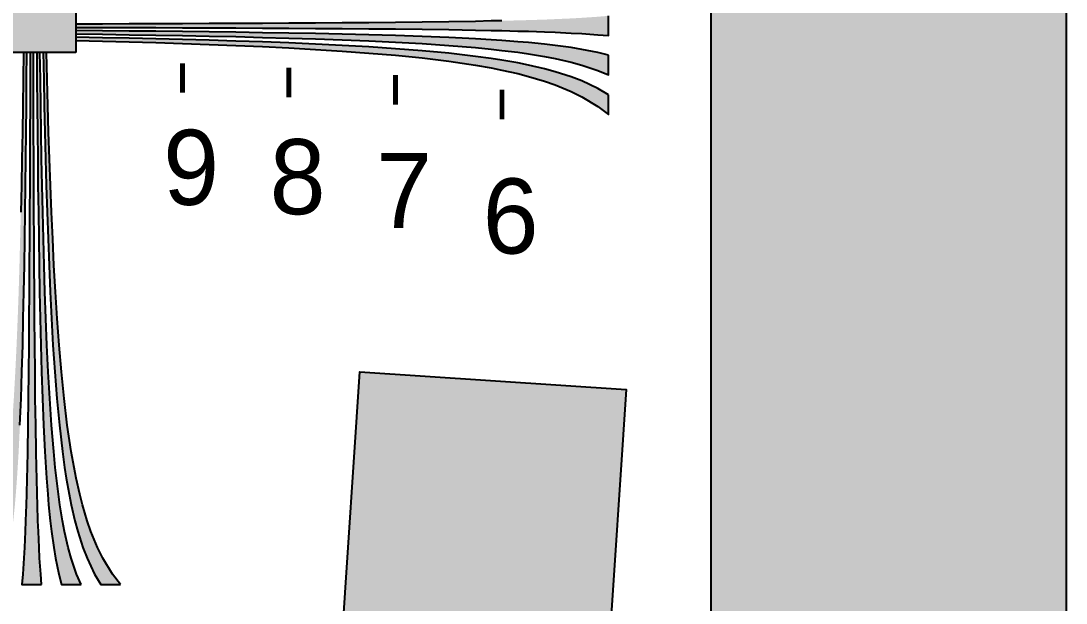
# Model space of a CAD drawing. Header units: millimetres. Extents: x -9 to 297, y 0 to 210.
# Drawn here: x 245.5 to 297, y 32.3 to 61.1 of the extents above; entities that cross this region are included whole.
import ezdxf

# ---------------------------------------------------------------- set-up
doc = ezdxf.new("R2010")
doc.units = ezdxf.units.MM
for name, color, linetype in [('FRAME', 7, 'Continuous'), ('GLUE', 1, 'Continuous'), ('LABELS', 7, 'Continuous'), ('PERIPHERY', 7, 'Continuous'), ('SFR', 7, 'Continuous')]:
    doc.layers.add(name, color=color, linetype=linetype)

msp = doc.modelspace()

# ---------------------------------------------------------------- hatches: boundary and pattern name
at = {"layer": 'FRAME', "true_color": 0x000000}
h = msp.add_hatch(color=7, dxfattribs=at)
h.dxf.hatch_style = 1
h.paths.add_polyline_path([(279.5, 192.5), (297, 192.5), (297, 17.5), (279.5, 17.5), (279.5, 192.5)])
at = {"layer": 'PERIPHERY', "true_color": 0x000000}
h = msp.add_hatch(color=7, dxfattribs=at)
h.dxf.hatch_style = 1
h.paths.add_polyline_path([(248.192, 59.5), (244.692, 59.5), (244.692, 63), (248.192, 63), (248.192, 59.5)])
h = msp.add_hatch(color=7, dxfattribs=at)
h.dxf.hatch_style = 1
h.paths.add_polyline_path([(274.442, 61.307), (273.917, 61.263), (273.13, 61.21), (272.605, 61.18), (271.817, 61.146), (271.292, 61.122), (270.505, 61.098), (269.98, 61.083), (269.192, 61.064), (268.667, 61.054), (267.88, 61.034), (266.567, 61.015), (265.255, 60.996), (263.942, 60.981), (262.63, 60.971), (261.317, 60.962), (260.005, 60.952), (258.692, 60.942), (257.38, 60.937), (256.067, 60.927), (254.755, 60.923), (253.442, 60.918), (252.13, 60.913), (250.817, 60.908), (249.504, 60.903), (248.192, 60.903), (248.192, 60.738), (249.504, 60.738), (250.817, 60.733), (252.13, 60.729), (253.442, 60.724), (254.755, 60.719), (256.067, 60.714), (257.38, 60.704), (258.692, 60.7), (260.005, 60.69), (261.317, 60.68), (262.63, 60.67), (263.942, 60.66), (265.255, 60.646), (266.567, 60.626), (267.88, 60.607), (268.667, 60.588), (269.192, 60.578), (269.98, 60.558), (270.505, 60.544), (271.292, 60.515), (271.817, 60.495), (272.605, 60.461), (273.13, 60.432), (273.917, 60.379), (274.442, 60.335), (274.442, 61.307)])
h = msp.add_hatch(color=7, dxfattribs=at)
h.dxf.hatch_style = 1
h.paths.add_polyline_path([(274.442, 59.362), (273.917, 59.494), (273.13, 59.654), (272.605, 59.742), (271.817, 59.849), (271.292, 59.907), (270.505, 59.99), (269.98, 60.033), (269.192, 60.092), (268.667, 60.126), (267.88, 60.174), (266.567, 60.238), (265.255, 60.291), (263.942, 60.335), (262.63, 60.374), (261.317, 60.403), (260.005, 60.432), (258.692, 60.457), (257.38, 60.476), (256.067, 60.495), (254.755, 60.515), (253.442, 60.529), (252.13, 60.544), (250.817, 60.554), (249.504, 60.568), (248.192, 60.578), (248.192, 60.417), (249.504, 60.398), (250.817, 60.379), (252.13, 60.359), (253.442, 60.335), (254.755, 60.311), (256.067, 60.281), (257.38, 60.247), (258.692, 60.214), (260.005, 60.175), (261.317, 60.126), (262.63, 60.072), (263.942, 60.009), (265.255, 59.936), (266.567, 59.849), (267.88, 59.742), (268.667, 59.664), (269.192, 59.606), (269.98, 59.508), (270.505, 59.431), (271.292, 59.299), (271.817, 59.202), (272.605, 59.022), (273.13, 58.876), (273.917, 58.609), (274.442, 58.39), (274.442, 59.362)])
h = msp.add_hatch(color=7, dxfattribs=at)
h.dxf.hatch_style = 1
h.paths.add_polyline_path([(274.442, 57.418), (273.917, 57.729), (273.13, 58.098), (272.605, 58.297), (271.817, 58.55), (271.292, 58.691), (270.505, 58.876), (269.98, 58.983), (269.192, 59.119), (268.667, 59.202), (267.88, 59.309), (266.567, 59.459), (265.255, 59.581), (263.942, 59.688), (262.63, 59.775), (261.317, 59.848), (260.005, 59.912), (258.692, 59.97), (257.38, 60.019), (256.067, 60.062), (254.755, 60.106), (253.442, 60.14), (252.13, 60.174), (250.817, 60.203), (249.504, 60.228), (248.192, 60.252), (248.192, 60.091), (249.504, 60.057), (250.817, 60.024), (252.13, 59.99), (253.442, 59.946), (254.755, 59.902), (256.067, 59.848), (257.38, 59.79), (258.692, 59.727), (260.005, 59.654), (261.317, 59.571), (262.63, 59.474), (263.942, 59.362), (265.255, 59.231), (266.567, 59.071), (267.88, 58.876), (268.667, 58.735), (269.192, 58.633), (269.98, 58.458), (270.505, 58.322), (271.292, 58.083), (271.817, 57.904), (272.605, 57.578), (273.13, 57.32), (273.917, 56.844), (274.442, 56.445), (274.442, 57.418)])
h = msp.add_hatch(color=7, dxfattribs=at)
h.dxf.hatch_style = 1
h.paths.add_polyline_path([(244.556, 33.25), (244.687, 33.775), (244.848, 34.563), (244.935, 35.088), (245.042, 35.875), (245.101, 36.4), (245.183, 37.188), (245.227, 37.713), (245.286, 38.5), (245.319, 39.025), (245.368, 39.813), (245.431, 41.125), (245.485, 42.438), (245.529, 43.75), (245.568, 45.063), (245.597, 46.375), (245.626, 47.688), (245.65, 49), (245.67, 50.313), (245.689, 51.625), (245.709, 52.938), (245.723, 54.25), (245.738, 55.563), (245.748, 56.875), (245.762, 58.188), (245.772, 59.5), (245.611, 59.5), (245.592, 58.188), (245.573, 56.875), (245.553, 55.563), (245.529, 54.25), (245.504, 52.938), (245.475, 51.625), (245.441, 50.313), (245.407, 49), (245.368, 47.688), (245.32, 46.375), (245.266, 45.063), (245.203, 43.75), (245.13, 42.438), (245.042, 41.125), (244.935, 39.813), (244.858, 39.025), (244.799, 38.5), (244.702, 37.713), (244.624, 37.188), (244.493, 36.4), (244.396, 35.875), (244.216, 35.088), (244.07, 34.563), (243.803, 33.775), (243.584, 33.25), (244.556, 33.25)])
h = msp.add_hatch(color=7, dxfattribs=at)
h.dxf.hatch_style = 1
h.paths.add_polyline_path([(246.501, 33.25), (246.457, 33.775), (246.403, 34.563), (246.374, 35.088), (246.34, 35.875), (246.316, 36.4), (246.291, 37.188), (246.277, 37.713), (246.258, 38.5), (246.248, 39.025), (246.228, 39.813), (246.209, 41.125), (246.189, 42.438), (246.175, 43.75), (246.165, 45.063), (246.155, 46.375), (246.146, 47.688), (246.136, 49), (246.131, 50.313), (246.121, 51.625), (246.116, 52.938), (246.112, 54.25), (246.107, 55.563), (246.102, 56.875), (246.097, 58.188), (246.097, 59.5), (245.932, 59.5), (245.932, 58.188), (245.927, 56.875), (245.922, 55.563), (245.918, 54.25), (245.913, 52.938), (245.908, 51.625), (245.898, 50.313), (245.893, 49), (245.883, 47.688), (245.874, 46.375), (245.864, 45.063), (245.854, 43.75), (245.839, 42.438), (245.82, 41.125), (245.801, 39.813), (245.781, 39.025), (245.771, 38.5), (245.752, 37.713), (245.738, 37.188), (245.709, 36.4), (245.689, 35.875), (245.655, 35.088), (245.626, 34.563), (245.572, 33.775), (245.529, 33.25), (246.501, 33.25)])
h = msp.add_hatch(color=7, dxfattribs=at)
h.dxf.hatch_style = 1
h.paths.add_polyline_path([(248.445, 33.25), (248.226, 33.775), (247.959, 34.563), (247.813, 35.088), (247.633, 35.875), (247.531, 36.4), (247.405, 37.188), (247.327, 37.713), (247.23, 38.5), (247.171, 39.025), (247.094, 39.813), (246.987, 41.125), (246.899, 42.438), (246.826, 43.75), (246.763, 45.063), (246.709, 46.375), (246.661, 47.688), (246.622, 49), (246.588, 50.313), (246.554, 51.625), (246.525, 52.938), (246.5, 54.25), (246.476, 55.563), (246.457, 56.875), (246.438, 58.188), (246.418, 59.5), (246.257, 59.5), (246.267, 58.188), (246.282, 56.875), (246.292, 55.563), (246.306, 54.25), (246.321, 52.938), (246.34, 51.625), (246.359, 50.313), (246.379, 49), (246.403, 47.688), (246.433, 46.375), (246.462, 45.063), (246.501, 43.75), (246.545, 42.438), (246.598, 41.125), (246.661, 39.813), (246.71, 39.025), (246.744, 38.5), (246.802, 37.713), (246.846, 37.188), (246.924, 36.4), (246.987, 35.875), (247.094, 35.088), (247.181, 34.563), (247.342, 33.775), (247.473, 33.25), (248.445, 33.25)])
h = msp.add_hatch(color=7, dxfattribs=at)
h.dxf.hatch_style = 1
h.paths.add_polyline_path([(250.39, 33.25), (249.991, 33.775), (249.515, 34.563), (249.257, 35.088), (248.931, 35.875), (248.747, 36.4), (248.514, 37.188), (248.377, 37.713), (248.202, 38.5), (248.1, 39.025), (247.959, 39.813), (247.765, 41.125), (247.604, 42.438), (247.473, 43.75), (247.361, 45.063), (247.264, 46.375), (247.181, 47.688), (247.108, 49), (247.045, 50.313), (246.987, 51.625), (246.933, 52.938), (246.89, 54.25), (246.846, 55.563), (246.812, 56.875), (246.778, 58.188), (246.744, 59.5), (246.583, 59.5), (246.608, 58.188), (246.632, 56.875), (246.661, 55.563), (246.695, 54.25), (246.729, 52.938), (246.773, 51.625), (246.817, 50.313), (246.866, 49), (246.924, 47.688), (246.987, 46.375), (247.06, 45.063), (247.147, 43.75), (247.254, 42.438), (247.376, 41.125), (247.527, 39.813), (247.634, 39.025), (247.716, 38.5), (247.852, 37.713), (247.959, 37.188), (248.139, 36.4), (248.285, 35.875), (248.538, 35.088), (248.737, 34.563), (249.106, 33.775), (249.417, 33.25), (250.39, 33.25)])
at = {"layer": 'SFR', "true_color": 0x000000}
h = msp.add_hatch(color=7, dxfattribs=at)
h.dxf.hatch_style = 1
h.paths.add_polyline_path([(274.442, 29.749), (261.317, 30.625), (262.192, 43.75), (275.317, 42.875), (274.442, 29.749)])

# ---------------------------------------------------------------- linework, layer by layer
at = {"layer": 'FRAME', "color": 250}
msp.add_lwpolyline([(279.5, 192.5), (297, 192.5), (297, 17.5), (279.5, 17.5), (279.5, 192.5)], close=True, dxfattribs=at)
at = {"layer": 'FRAME', "color": 250, "true_color": 0x000000}
for points in [[(279.5, 192.5), (279.5, 17.5), (297, 17.5)], [(297, 17.5), (297, 192.5), (279.5, 192.5)]]:
    msp.add_solid(points, dxfattribs=at)
at = {"layer": 'GLUE', "color": 1, "lineweight": 18}
msp.add_lwpolyline([(0, 0), (297, 0), (297, 210), (0, 210), (0, 0)], dxfattribs=at)
at = {"layer": 'PERIPHERY', "color": 250}
for points in [[(248.192, 59.5), (244.692, 59.5), (244.692, 63), (248.192, 63), (248.192, 59.5)], [(274.442, 59.362), (273.917, 59.494), (273.13, 59.654), (272.605, 59.742), (271.817, 59.849), (271.292, 59.907), (270.505, 59.99), (269.98, 60.033), (269.192, 60.092), (268.667, 60.126), (267.88, 60.174), (266.567, 60.238), (265.255, 60.291), (263.942, 60.335), (262.63, 60.374), (261.317, 60.403), (260.005, 60.432), (258.692, 60.457), (257.38, 60.476), (256.067, 60.495), (254.755, 60.515), (253.442, 60.529), (252.13, 60.544), (250.817, 60.554), (249.504, 60.568), (248.192, 60.578), (248.192, 60.417), (249.504, 60.398), (250.817, 60.379), (252.13, 60.359), (253.442, 60.335), (254.755, 60.311), (256.067, 60.281), (257.38, 60.247), (258.692, 60.214), (260.005, 60.175), (261.317, 60.126), (262.63, 60.072), (263.942, 60.009), (265.255, 59.936), (266.567, 59.849), (267.88, 59.742), (268.667, 59.664), (269.192, 59.606), (269.98, 59.508), (270.505, 59.431), (271.292, 59.299), (271.817, 59.202), (272.605, 59.022), (273.13, 58.876), (273.917, 58.609), (274.442, 58.39), (274.442, 59.362)], [(274.442, 57.418), (273.917, 57.729), (273.13, 58.098), (272.605, 58.297), (271.817, 58.55), (271.292, 58.691), (270.505, 58.876), (269.98, 58.983), (269.192, 59.119), (268.667, 59.202), (267.88, 59.309), (266.567, 59.459), (265.255, 59.581), (263.942, 59.688), (262.63, 59.775), (261.317, 59.848), (260.005, 59.912), (258.692, 59.97), (257.38, 60.019), (256.067, 60.062), (254.755, 60.106), (253.442, 60.14), (252.13, 60.174), (250.817, 60.203), (249.504, 60.228), (248.192, 60.252), (248.192, 60.091), (249.504, 60.057), (250.817, 60.024), (252.13, 59.99), (253.442, 59.946), (254.755, 59.902), (256.067, 59.848), (257.38, 59.79), (258.692, 59.727), (260.005, 59.654), (261.317, 59.571), (262.63, 59.474), (263.942, 59.362), (265.255, 59.231), (266.567, 59.071), (267.88, 58.876), (268.667, 58.735), (269.192, 58.633), (269.98, 58.458), (270.505, 58.322), (271.292, 58.083), (271.817, 57.904), (272.605, 57.578), (273.13, 57.32), (273.917, 56.844), (274.442, 56.445), (274.442, 57.418)], [(246.501, 33.25), (246.457, 33.775), (246.403, 34.563), (246.374, 35.088), (246.34, 35.875), (246.316, 36.4), (246.291, 37.188), (246.277, 37.713), (246.258, 38.5), (246.248, 39.025), (246.228, 39.813), (246.209, 41.125), (246.189, 42.438), (246.175, 43.75), (246.165, 45.063), (246.155, 46.375), (246.146, 47.688), (246.136, 49), (246.131, 50.313), (246.121, 51.625), (246.116, 52.938), (246.112, 54.25), (246.107, 55.563), (246.102, 56.875), (246.097, 58.188), (246.097, 59.5), (245.932, 59.5), (245.932, 58.188), (245.927, 56.875), (245.922, 55.563), (245.918, 54.25), (245.913, 52.938), (245.908, 51.625), (245.898, 50.313), (245.893, 49), (245.883, 47.688), (245.874, 46.375), (245.864, 45.063), (245.854, 43.75), (245.839, 42.438), (245.82, 41.125), (245.801, 39.813), (245.781, 39.025), (245.771, 38.5), (245.752, 37.713), (245.738, 37.188), (245.709, 36.4), (245.689, 35.875), (245.655, 35.088), (245.626, 34.563), (245.572, 33.775), (245.529, 33.25), (246.501, 33.25)], [(248.445, 33.25), (248.226, 33.775), (247.959, 34.563), (247.813, 35.088), (247.633, 35.875), (247.531, 36.4), (247.405, 37.188), (247.327, 37.713), (247.23, 38.5), (247.171, 39.025), (247.094, 39.813), (246.987, 41.125), (246.899, 42.438), (246.826, 43.75), (246.763, 45.063), (246.709, 46.375), (246.661, 47.688), (246.622, 49), (246.588, 50.313), (246.554, 51.625), (246.525, 52.938), (246.5, 54.25), (246.476, 55.563), (246.457, 56.875), (246.438, 58.188), (246.418, 59.5), (246.257, 59.5), (246.267, 58.188), (246.282, 56.875), (246.292, 55.563), (246.306, 54.25), (246.321, 52.938), (246.34, 51.625), (246.359, 50.313), (246.379, 49), (246.403, 47.688), (246.433, 46.375), (246.462, 45.063), (246.501, 43.75), (246.545, 42.438), (246.598, 41.125), (246.661, 39.813), (246.71, 39.025), (246.744, 38.5), (246.802, 37.713), (246.846, 37.188), (246.924, 36.4), (246.987, 35.875), (247.094, 35.088), (247.181, 34.563), (247.342, 33.775), (247.473, 33.25), (248.445, 33.25)], [(250.39, 33.25), (249.991, 33.775), (249.515, 34.563), (249.257, 35.088), (248.931, 35.875), (248.747, 36.4), (248.514, 37.188), (248.377, 37.713), (248.202, 38.5), (248.1, 39.025), (247.959, 39.813), (247.765, 41.125), (247.604, 42.438), (247.473, 43.75), (247.361, 45.063), (247.264, 46.375), (247.181, 47.688), (247.108, 49), (247.045, 50.313), (246.987, 51.625), (246.933, 52.938), (246.89, 54.25), (246.846, 55.563), (246.812, 56.875), (246.778, 58.188), (246.744, 59.5), (246.583, 59.5), (246.608, 58.188), (246.632, 56.875), (246.661, 55.563), (246.695, 54.25), (246.729, 52.938), (246.773, 51.625), (246.817, 50.313), (246.866, 49), (246.924, 47.688), (246.987, 46.375), (247.06, 45.063), (247.147, 43.75), (247.254, 42.438), (247.376, 41.125), (247.527, 39.813), (247.634, 39.025), (247.716, 38.5), (247.852, 37.713), (247.959, 37.188), (248.139, 36.4), (248.285, 35.875), (248.538, 35.088), (248.737, 34.563), (249.106, 33.775), (249.417, 33.25), (250.39, 33.25)]]:
    msp.add_lwpolyline(points, close=True, dxfattribs=at)
for points in [[(269.192, 61.064), (268.667, 61.054), (267.88, 61.034), (266.567, 61.015), (265.255, 60.996), (263.942, 60.981), (262.63, 60.971), (261.317, 60.962), (260.005, 60.952), (258.692, 60.942), (257.38, 60.937), (256.067, 60.927), (254.755, 60.923), (253.442, 60.918), (252.13, 60.913), (250.817, 60.908), (249.504, 60.903), (248.192, 60.903), (248.192, 60.738), (249.504, 60.738), (250.817, 60.733), (252.13, 60.729), (253.442, 60.724), (254.755, 60.719), (256.067, 60.714), (257.38, 60.704), (258.692, 60.7), (260.005, 60.69), (261.317, 60.68), (262.63, 60.67), (263.942, 60.66), (265.255, 60.646), (266.567, 60.626), (267.88, 60.607), (268.667, 60.588), (269.192, 60.578), (269.98, 60.558), (270.505, 60.544), (271.292, 60.515), (271.817, 60.495), (272.605, 60.461), (273.13, 60.432), (273.917, 60.379), (274.442, 60.335), (274.442, 61.307)], [(245.431, 41.125), (245.485, 42.438), (245.529, 43.75), (245.568, 45.063), (245.597, 46.375), (245.626, 47.688), (245.65, 49), (245.67, 50.313), (245.689, 51.625), (245.709, 52.938), (245.723, 54.25), (245.738, 55.563), (245.748, 56.875), (245.762, 58.188), (245.772, 59.5), (245.611, 59.5), (245.592, 58.188), (245.573, 56.875), (245.553, 55.563), (245.529, 54.25), (245.504, 52.938), (245.475, 51.625)]]:
    msp.add_lwpolyline(points, dxfattribs=at)
at = {"layer": 'PERIPHERY', "color": 250, "lineweight": 35, "const_width": 0.243}
for points in [[(253.442, 58.973), (253.442, 57.515)], [(258.692, 58.754), (258.692, 57.296)], [(263.942, 58.39), (263.942, 56.932)], [(269.192, 57.661), (269.192, 56.202)]]:
    msp.add_lwpolyline(points, dxfattribs=at)
at = {"layer": 'PERIPHERY', "color": 250, "true_color": 0x000000}
for points in [[(248.192, 59.5), (248.192, 63), (244.692, 63)], [(244.692, 63), (244.692, 59.5), (248.192, 59.5)], [(266.567, 61.015), (265.255, 60.996), (248.192, 60.738)], [(266.567, 61.015), (248.192, 60.738), (249.504, 60.738)], [(265.255, 60.996), (263.942, 60.981), (248.192, 60.738)], [(263.942, 60.981), (262.63, 60.971), (248.192, 60.738)], [(262.63, 60.971), (261.317, 60.962), (248.192, 60.738)], [(261.317, 60.962), (260.005, 60.952), (248.192, 60.738)], [(260.005, 60.952), (258.692, 60.942), (248.192, 60.738)], [(258.692, 60.942), (256.067, 60.927), (248.192, 60.738)], [(256.067, 60.927), (254.755, 60.923), (248.192, 60.738)], [(254.755, 60.923), (253.442, 60.918), (248.192, 60.738)], [(253.442, 60.918), (252.13, 60.913), (248.192, 60.738)], [(252.13, 60.913), (250.817, 60.908), (248.192, 60.738)], [(250.817, 60.908), (249.504, 60.903), (248.192, 60.738)], [(249.504, 60.903), (248.192, 60.903), (248.192, 60.738)], [(266.567, 61.015), (249.504, 60.738), (250.817, 60.733)], [(266.567, 61.015), (250.817, 60.733), (252.13, 60.729)], [(266.567, 61.015), (252.13, 60.729), (253.442, 60.724)], [(266.567, 61.015), (253.442, 60.724), (254.755, 60.719)], [(266.567, 61.015), (254.755, 60.719), (256.067, 60.714)], [(266.567, 61.015), (256.067, 60.714), (257.38, 60.704)], [(258.692, 60.942), (257.38, 60.937), (256.067, 60.927)], [(266.567, 61.015), (257.38, 60.704), (258.692, 60.7)], [(266.567, 61.015), (258.692, 60.7), (260.005, 60.69)], [(266.567, 61.015), (260.005, 60.69), (261.317, 60.68)], [(266.567, 61.015), (261.317, 60.68), (262.63, 60.67)], [(266.567, 61.015), (262.63, 60.67), (263.942, 60.66)], [(266.567, 61.015), (263.942, 60.66), (265.255, 60.646)], [(266.567, 61.015), (265.255, 60.646), (266.567, 60.626)], [(274.442, 60.335), (267.88, 61.034), (266.567, 61.015)], [(266.567, 61.015), (266.567, 60.626), (267.88, 60.607)], [(266.567, 61.015), (267.88, 60.607), (268.667, 60.588)], [(266.567, 61.015), (268.667, 60.588), (269.192, 60.578)], [(266.567, 61.015), (269.192, 60.578), (269.98, 60.558)], [(266.567, 61.015), (269.98, 60.558), (270.505, 60.544)], [(266.567, 61.015), (270.505, 60.544), (271.292, 60.515)], [(266.567, 61.015), (271.292, 60.515), (271.817, 60.495)], [(266.567, 61.015), (271.817, 60.495), (272.605, 60.461)], [(266.567, 61.015), (272.605, 60.461), (273.13, 60.432)], [(266.567, 61.015), (273.13, 60.432), (273.917, 60.379)], [(266.567, 61.015), (273.917, 60.379), (274.442, 60.335)], [(274.442, 60.335), (268.667, 61.054), (267.88, 61.034)], [(274.442, 60.335), (269.192, 61.064), (268.667, 61.054)], [(274.442, 60.335), (269.98, 61.083), (269.192, 61.064)], [(274.442, 60.335), (270.505, 61.098), (269.98, 61.083)], [(274.442, 60.335), (271.292, 61.122), (270.505, 61.098)], [(274.442, 60.335), (271.817, 61.146), (271.292, 61.122)], [(274.442, 60.335), (272.605, 61.18), (271.817, 61.146)], [(274.442, 60.335), (273.13, 61.21), (272.605, 61.18)], [(274.442, 60.335), (273.917, 61.263), (273.13, 61.21)], [(274.442, 60.335), (274.442, 61.307), (273.917, 61.263)], [(271.292, 59.907), (249.504, 60.568), (248.192, 60.578)], [(248.192, 60.578), (248.192, 60.417), (249.504, 60.398)], [(248.192, 60.578), (249.504, 60.398), (250.817, 60.379)], [(248.192, 60.578), (250.817, 60.379), (252.13, 60.359)], [(248.192, 60.578), (252.13, 60.359), (253.442, 60.335)], [(248.192, 60.578), (253.442, 60.335), (254.755, 60.311)], [(248.192, 60.578), (254.755, 60.311), (256.067, 60.281)], [(271.292, 59.907), (248.192, 60.578), (256.067, 60.281)], [(271.292, 59.907), (250.817, 60.554), (249.504, 60.568)], [(271.292, 59.907), (252.13, 60.544), (250.817, 60.554)], [(271.292, 59.907), (253.442, 60.529), (252.13, 60.544)], [(271.292, 59.907), (254.755, 60.515), (253.442, 60.529)], [(271.292, 59.907), (256.067, 60.495), (254.755, 60.515)], [(271.292, 59.907), (257.38, 60.476), (256.067, 60.495)], [(271.292, 59.907), (256.067, 60.281), (257.38, 60.247)], [(271.292, 59.907), (258.692, 60.457), (257.38, 60.476)], [(271.292, 59.907), (260.005, 60.432), (258.692, 60.457)], [(271.292, 59.907), (261.317, 60.403), (260.005, 60.432)], [(271.292, 59.907), (262.63, 60.374), (261.317, 60.403)], [(271.292, 59.907), (263.942, 60.335), (262.63, 60.374)], [(271.292, 59.907), (265.255, 60.291), (263.942, 60.335)], [(271.292, 59.907), (266.567, 60.238), (265.255, 60.291)], [(258.692, 59.97), (249.504, 60.228), (248.192, 60.252)], [(258.692, 59.97), (248.192, 60.252), (248.192, 60.091)], [(258.692, 59.97), (248.192, 60.091), (249.504, 60.057)], [(258.692, 59.97), (250.817, 60.203), (249.504, 60.228)], [(258.692, 59.97), (249.504, 60.057), (250.817, 60.024)], [(258.692, 59.97), (252.13, 60.174), (250.817, 60.203)], [(258.692, 59.97), (250.817, 60.024), (252.13, 59.99)], [(258.692, 59.97), (253.442, 60.14), (252.13, 60.174)], [(258.692, 59.97), (252.13, 59.99), (253.442, 59.946)], [(258.692, 59.97), (254.755, 60.106), (253.442, 60.14)], [(258.692, 59.97), (253.442, 59.946), (254.755, 59.902)], [(258.692, 59.97), (256.067, 60.062), (254.755, 60.106)], [(258.692, 59.97), (254.755, 59.902), (256.067, 59.848)], [(258.692, 59.97), (257.38, 60.019), (256.067, 60.062)], [(258.692, 59.97), (256.067, 59.848), (257.38, 59.79)], [(271.292, 59.907), (257.38, 60.247), (258.692, 60.214)], [(258.692, 59.97), (257.38, 59.79), (258.692, 59.727)], [(271.292, 59.907), (258.692, 60.214), (260.005, 60.175)], [(271.817, 58.55), (260.005, 59.912), (258.692, 59.97)], [(258.692, 59.97), (258.692, 59.727), (260.005, 59.654)], [(258.692, 59.97), (260.005, 59.654), (261.317, 59.571)], [(258.692, 59.97), (261.317, 59.571), (262.63, 59.474)], [(258.692, 59.97), (262.63, 59.474), (263.942, 59.362)], [(258.692, 59.97), (263.942, 59.362), (265.255, 59.231)], [(271.817, 58.55), (258.692, 59.97), (265.255, 59.231)], [(271.292, 59.907), (260.005, 60.175), (261.317, 60.126)], [(271.817, 58.55), (261.317, 59.848), (260.005, 59.912)], [(271.292, 59.907), (261.317, 60.126), (262.63, 60.072)], [(271.817, 58.55), (262.63, 59.775), (261.317, 59.848)], [(271.292, 59.907), (262.63, 60.072), (263.942, 60.009)], [(271.817, 58.55), (263.942, 59.688), (262.63, 59.775)], [(271.292, 59.907), (263.942, 60.009), (265.255, 59.936)], [(271.292, 59.907), (265.255, 59.936), (266.567, 59.849)], [(271.292, 59.907), (267.88, 60.174), (266.567, 60.238)], [(271.292, 59.907), (266.567, 59.849), (267.88, 59.742)], [(271.292, 59.907), (268.667, 60.126), (267.88, 60.174)], [(271.292, 59.907), (267.88, 59.742), (268.667, 59.664)], [(271.292, 59.907), (269.192, 60.092), (268.667, 60.126)], [(271.292, 59.907), (268.667, 59.664), (269.192, 59.606)], [(271.292, 59.907), (269.98, 60.033), (269.192, 60.092)], [(271.292, 59.907), (269.192, 59.606), (269.98, 59.508)], [(271.292, 59.907), (270.505, 59.99), (269.98, 60.033)], [(271.292, 59.907), (269.98, 59.508), (270.505, 59.431)], [(271.292, 59.907), (270.505, 59.431), (271.292, 59.299)], [(274.442, 58.39), (271.817, 59.849), (271.292, 59.907)], [(271.292, 59.907), (271.292, 59.299), (271.817, 59.202)], [(271.292, 59.907), (271.817, 59.202), (272.605, 59.022)], [(271.292, 59.907), (272.605, 59.022), (273.13, 58.876)], [(271.292, 59.907), (273.13, 58.876), (273.917, 58.609)], [(271.292, 59.907), (273.917, 58.609), (274.442, 58.39)], [(274.442, 58.39), (272.605, 59.742), (271.817, 59.849)], [(245.101, 36.4), (245.762, 58.188), (245.772, 59.5)], [(245.101, 36.4), (245.772, 59.5), (245.475, 51.625)], [(245.772, 59.5), (245.504, 52.938), (245.475, 51.625)], [(245.772, 59.5), (245.529, 54.25), (245.504, 52.938)], [(245.772, 59.5), (245.553, 55.563), (245.529, 54.25)], [(245.772, 59.5), (245.573, 56.875), (245.553, 55.563)], [(245.772, 59.5), (245.592, 58.188), (245.573, 56.875)], [(245.772, 59.5), (245.611, 59.5), (245.592, 58.188)], [(246.097, 58.188), (246.097, 59.5), (245.932, 59.5)], [(246.102, 56.875), (246.097, 58.188), (245.932, 59.5)], [(246.112, 54.25), (246.102, 56.875), (245.932, 59.5)], [(246.121, 51.625), (246.112, 54.25), (245.932, 59.5)], [(246.136, 49), (246.121, 51.625), (245.932, 59.5)], [(246.146, 47.688), (246.136, 49), (245.932, 59.5)], [(246.155, 46.375), (246.146, 47.688), (245.932, 59.5)], [(246.165, 45.063), (246.155, 46.375), (245.932, 59.5)], [(246.175, 43.75), (246.165, 45.063), (245.932, 59.5)], [(246.189, 42.438), (246.175, 43.75), (245.932, 59.5)], [(246.209, 41.125), (246.189, 42.438), (245.932, 59.5)], [(246.209, 41.125), (245.932, 59.5), (245.932, 58.188)], [(246.476, 55.563), (246.418, 59.5), (246.257, 59.5)], [(246.5, 54.25), (246.476, 55.563), (246.257, 59.5)], [(246.525, 52.938), (246.5, 54.25), (246.257, 59.5)], [(246.554, 51.625), (246.525, 52.938), (246.257, 59.5)], [(246.588, 50.313), (246.554, 51.625), (246.257, 59.5)], [(246.622, 49), (246.588, 50.313), (246.257, 59.5)], [(246.661, 47.688), (246.622, 49), (246.257, 59.5)], [(246.661, 47.688), (246.257, 59.5), (246.267, 58.188)], [(246.457, 56.875), (246.438, 58.188), (246.418, 59.5)], [(246.476, 55.563), (246.457, 56.875), (246.418, 59.5)], [(246.778, 58.188), (246.744, 59.5), (246.583, 59.5)], [(246.812, 56.875), (246.778, 58.188), (246.583, 59.5)], [(246.846, 55.563), (246.812, 56.875), (246.583, 59.5)], [(246.89, 54.25), (246.846, 55.563), (246.583, 59.5)], [(246.933, 52.938), (246.89, 54.25), (246.583, 59.5)], [(246.987, 51.625), (246.933, 52.938), (246.583, 59.5)], [(247.045, 50.313), (246.987, 51.625), (246.583, 59.5)], [(247.108, 49), (247.045, 50.313), (246.583, 59.5)], [(247.108, 49), (246.583, 59.5), (246.608, 58.188)], [(271.817, 58.55), (265.255, 59.581), (263.942, 59.688)], [(271.817, 58.55), (266.567, 59.459), (265.255, 59.581)], [(271.817, 58.55), (267.88, 59.309), (266.567, 59.459)], [(271.817, 58.55), (268.667, 59.202), (267.88, 59.309)], [(274.442, 58.39), (273.13, 59.654), (272.605, 59.742)], [(274.442, 58.39), (273.917, 59.494), (273.13, 59.654)], [(274.442, 58.39), (274.442, 59.362), (273.917, 59.494)], [(271.817, 58.55), (265.255, 59.231), (266.567, 59.071)], [(271.817, 58.55), (266.567, 59.071), (267.88, 58.876)], [(271.817, 58.55), (267.88, 58.876), (268.667, 58.735)], [(271.817, 58.55), (269.192, 59.119), (268.667, 59.202)], [(271.817, 58.55), (268.667, 58.735), (269.192, 58.633)], [(271.817, 58.55), (269.98, 58.983), (269.192, 59.119)], [(271.817, 58.55), (270.505, 58.876), (269.98, 58.983)], [(271.817, 58.55), (271.292, 58.691), (270.505, 58.876)], [(271.817, 58.55), (269.192, 58.633), (269.98, 58.458)], [(271.817, 58.55), (269.98, 58.458), (270.505, 58.322)], [(271.817, 58.55), (270.505, 58.322), (271.292, 58.083)], [(271.817, 58.55), (271.292, 58.083), (271.817, 57.904)], [(274.442, 56.445), (272.605, 58.297), (271.817, 58.55)], [(271.817, 58.55), (271.817, 57.904), (272.605, 57.578)], [(271.817, 58.55), (272.605, 57.578), (273.13, 57.32)], [(271.817, 58.55), (273.13, 57.32), (273.917, 56.844)], [(271.817, 58.55), (273.917, 56.844), (274.442, 56.445)], [(274.442, 56.445), (273.13, 58.098), (272.605, 58.297)], [(245.101, 36.4), (245.748, 56.875), (245.762, 58.188)], [(246.209, 41.125), (245.932, 58.188), (245.927, 56.875)], [(246.709, 46.375), (246.661, 47.688), (246.267, 58.188)], [(246.709, 46.375), (246.267, 58.188), (246.282, 56.875)], [(247.108, 49), (246.608, 58.188), (246.632, 56.875)], [(274.442, 56.445), (273.917, 57.729), (273.13, 58.098)], [(274.442, 56.445), (274.442, 57.418), (273.917, 57.729)], [(245.101, 36.4), (245.738, 55.563), (245.748, 56.875)], [(246.209, 41.125), (245.927, 56.875), (245.922, 55.563)], [(246.112, 54.25), (246.107, 55.563), (246.102, 56.875)], [(246.709, 46.375), (246.282, 56.875), (246.292, 55.563)], [(247.181, 47.688), (247.108, 49), (246.632, 56.875)], [(247.181, 47.688), (246.632, 56.875), (246.661, 55.563)], [(245.101, 36.4), (245.723, 54.25), (245.738, 55.563)], [(246.209, 41.125), (245.922, 55.563), (245.918, 54.25)], [(246.763, 45.063), (246.709, 46.375), (246.292, 55.563)], [(246.763, 45.063), (246.292, 55.563), (246.306, 54.25)], [(247.264, 46.375), (247.181, 47.688), (246.661, 55.563)], [(247.264, 46.375), (246.661, 55.563), (246.695, 54.25)], [(245.101, 36.4), (245.709, 52.938), (245.723, 54.25)], [(246.209, 41.125), (245.918, 54.25), (245.913, 52.938)], [(246.121, 51.625), (246.116, 52.938), (246.112, 54.25)], [(246.826, 43.75), (246.763, 45.063), (246.306, 54.25)], [(246.826, 43.75), (246.306, 54.25), (246.321, 52.938)], [(247.264, 46.375), (246.695, 54.25), (246.729, 52.938)], [(245.101, 36.4), (245.689, 51.625), (245.709, 52.938)], [(246.209, 41.125), (245.913, 52.938), (245.908, 51.625)], [(246.826, 43.75), (246.321, 52.938), (246.34, 51.625)], [(247.361, 45.063), (247.264, 46.375), (246.729, 52.938)], [(247.361, 45.063), (246.729, 52.938), (246.773, 51.625)], [(245.101, 36.4), (245.67, 50.313), (245.689, 51.625)], [(246.209, 41.125), (245.908, 51.625), (245.898, 50.313)], [(246.136, 49), (246.131, 50.313), (246.121, 51.625)], [(246.899, 42.438), (246.826, 43.75), (246.34, 51.625)], [(246.899, 42.438), (246.34, 51.625), (246.359, 50.313)], [(247.473, 43.75), (247.361, 45.063), (246.773, 51.625)], [(247.473, 43.75), (246.773, 51.625), (246.817, 50.313)], [(245.101, 36.4), (245.65, 49), (245.67, 50.313)], [(246.209, 41.125), (245.898, 50.313), (245.893, 49)], [(247.473, 33.25), (246.899, 42.438), (246.359, 50.313)], [(247.473, 33.25), (246.359, 50.313), (246.379, 49)], [(247.473, 43.75), (246.817, 50.313), (246.866, 49)], [(245.101, 36.4), (245.626, 47.688), (245.65, 49)], [(246.209, 41.125), (245.893, 49), (245.883, 47.688)], [(247.473, 33.25), (246.379, 49), (246.403, 47.688)], [(247.604, 42.438), (247.473, 43.75), (246.866, 49)], [(247.604, 42.438), (246.866, 49), (246.924, 47.688)], [(245.101, 36.4), (245.597, 46.375), (245.626, 47.688)], [(246.209, 41.125), (245.883, 47.688), (245.874, 46.375)], [(247.473, 33.25), (246.403, 47.688), (246.433, 46.375)], [(247.765, 41.125), (247.604, 42.438), (246.924, 47.688)], [(247.765, 41.125), (246.924, 47.688), (246.987, 46.375)], [(245.101, 36.4), (245.568, 45.063), (245.597, 46.375)], [(246.209, 41.125), (245.874, 46.375), (245.864, 45.063)], [(247.473, 33.25), (246.433, 46.375), (246.462, 45.063)], [(247.959, 39.813), (247.765, 41.125), (246.987, 46.375)], [(247.959, 39.813), (246.987, 46.375), (247.06, 45.063)], [(245.101, 36.4), (245.529, 43.75), (245.568, 45.063)], [(246.209, 41.125), (245.864, 45.063), (245.854, 43.75)], [(247.473, 33.25), (246.462, 45.063), (246.501, 43.75)], [(247.959, 39.813), (247.06, 45.063), (247.147, 43.75)], [(245.101, 36.4), (245.485, 42.438), (245.529, 43.75)], [(246.209, 41.125), (245.854, 43.75), (245.839, 42.438)], [(247.473, 33.25), (246.501, 43.75), (246.545, 42.438)], [(248.1, 39.025), (247.959, 39.813), (247.147, 43.75)], [(248.202, 38.5), (248.1, 39.025), (247.147, 43.75)], [(248.202, 38.5), (247.147, 43.75), (247.254, 42.438)], [(245.101, 36.4), (245.431, 41.125), (245.485, 42.438)], [(246.209, 41.125), (245.839, 42.438), (245.82, 41.125)], [(247.473, 33.25), (246.545, 42.438), (246.598, 41.125)], [(247.473, 33.25), (246.987, 41.125), (246.899, 42.438)], [(248.377, 37.713), (248.202, 38.5), (247.254, 42.438)], [(249.417, 33.25), (248.377, 37.713), (247.254, 42.438)], [(249.417, 33.25), (247.254, 42.438), (247.376, 41.125)], [(245.529, 33.25), (246.228, 39.813), (246.209, 41.125)], [(246.209, 41.125), (245.572, 33.775), (245.529, 33.25)], [(246.209, 41.125), (245.626, 34.563), (245.572, 33.775)], [(246.209, 41.125), (245.655, 35.088), (245.626, 34.563)], [(246.209, 41.125), (245.689, 35.875), (245.655, 35.088)], [(246.209, 41.125), (245.709, 36.4), (245.689, 35.875)], [(246.209, 41.125), (245.738, 37.188), (245.709, 36.4)], [(246.209, 41.125), (245.752, 37.713), (245.738, 37.188)], [(246.209, 41.125), (245.771, 38.5), (245.752, 37.713)], [(246.209, 41.125), (245.781, 39.025), (245.771, 38.5)], [(246.209, 41.125), (245.801, 39.813), (245.781, 39.025)], [(246.209, 41.125), (245.82, 41.125), (245.801, 39.813)], [(247.473, 33.25), (246.598, 41.125), (246.661, 39.813)], [(247.473, 33.25), (247.094, 39.813), (246.987, 41.125)], [(249.417, 33.25), (247.376, 41.125), (247.527, 39.813)], [(245.529, 33.25), (246.248, 39.025), (246.228, 39.813)], [(247.473, 33.25), (246.661, 39.813), (246.71, 39.025)], [(247.473, 33.25), (247.171, 39.025), (247.094, 39.813)], [(249.417, 33.25), (247.527, 39.813), (247.634, 39.025)], [(245.529, 33.25), (246.258, 38.5), (246.248, 39.025)], [(247.473, 33.25), (246.71, 39.025), (246.744, 38.5)], [(247.473, 33.25), (247.23, 38.5), (247.171, 39.025)], [(249.417, 33.25), (247.634, 39.025), (247.716, 38.5)], [(245.529, 33.25), (246.277, 37.713), (246.258, 38.5)], [(247.473, 33.25), (246.744, 38.5), (246.802, 37.713)], [(247.473, 33.25), (247.327, 37.713), (247.23, 38.5)], [(249.417, 33.25), (247.716, 38.5), (247.852, 37.713)], [(245.529, 33.25), (246.291, 37.188), (246.277, 37.713)], [(247.473, 33.25), (246.802, 37.713), (246.846, 37.188)], [(247.473, 33.25), (247.405, 37.188), (247.327, 37.713)], [(249.417, 33.25), (247.852, 37.713), (247.959, 37.188)], [(249.417, 33.25), (248.514, 37.188), (248.377, 37.713)], [(245.529, 33.25), (246.316, 36.4), (246.291, 37.188)], [(247.473, 33.25), (246.846, 37.188), (246.924, 36.4)], [(247.473, 33.25), (247.531, 36.4), (247.405, 37.188)], [(249.417, 33.25), (247.959, 37.188), (248.139, 36.4)], [(249.417, 33.25), (248.747, 36.4), (248.514, 37.188)], [(245.529, 33.25), (246.34, 35.875), (246.316, 36.4)], [(247.473, 33.25), (246.924, 36.4), (246.987, 35.875)], [(247.473, 33.25), (247.633, 35.875), (247.531, 36.4)], [(249.417, 33.25), (248.139, 36.4), (248.285, 35.875)], [(249.417, 33.25), (248.931, 35.875), (248.747, 36.4)], [(245.529, 33.25), (246.374, 35.088), (246.34, 35.875)], [(247.473, 33.25), (246.987, 35.875), (247.094, 35.088)], [(247.473, 33.25), (247.813, 35.088), (247.633, 35.875)], [(249.417, 33.25), (248.285, 35.875), (248.538, 35.088)], [(249.417, 33.25), (249.257, 35.088), (248.931, 35.875)], [(245.529, 33.25), (246.403, 34.563), (246.374, 35.088)], [(247.473, 33.25), (247.094, 35.088), (247.181, 34.563)], [(247.473, 33.25), (247.959, 34.563), (247.813, 35.088)], [(249.417, 33.25), (248.538, 35.088), (248.737, 34.563)], [(249.417, 33.25), (249.515, 34.563), (249.257, 35.088)], [(245.529, 33.25), (246.457, 33.775), (246.403, 34.563)], [(247.181, 34.563), (247.342, 33.775), (247.473, 33.25)], [(247.473, 33.25), (248.226, 33.775), (247.959, 34.563)], [(248.737, 34.563), (249.106, 33.775), (249.417, 33.25)], [(249.417, 33.25), (249.991, 33.775), (249.515, 34.563)], [(245.529, 33.25), (246.501, 33.25), (246.457, 33.775)], [(247.473, 33.25), (248.445, 33.25), (248.226, 33.775)], [(249.417, 33.25), (250.39, 33.25), (249.991, 33.775)]]:
    msp.add_solid(points, dxfattribs=at)
at = {"layer": 'SFR', "color": 250}
msp.add_lwpolyline([(274.442, 29.749), (261.317, 30.625), (262.192, 43.75), (275.317, 42.875), (274.442, 29.749)], close=True, dxfattribs=at)
at = {"layer": 'SFR', "color": 250, "true_color": 0x000000}
for points in [[(262.192, 43.75), (261.317, 30.625), (274.442, 29.749)], [(274.442, 29.749), (275.317, 42.875), (262.192, 43.75)]]:
    msp.add_solid(points, dxfattribs=at)

# ---------------------------------------------------------------- texts
at = {"layer": 'LABELS', "color": 250}
for s, p in [('9', (252.492, 51.983)), ('8', (257.742, 51.522)), ('7', (262.992, 50.844)), ('6', (268.242, 49.583))]:
    msp.add_text(s, height=3.704, dxfattribs=at).set_placement(p)

doc.saveas('drawing.dxf')
